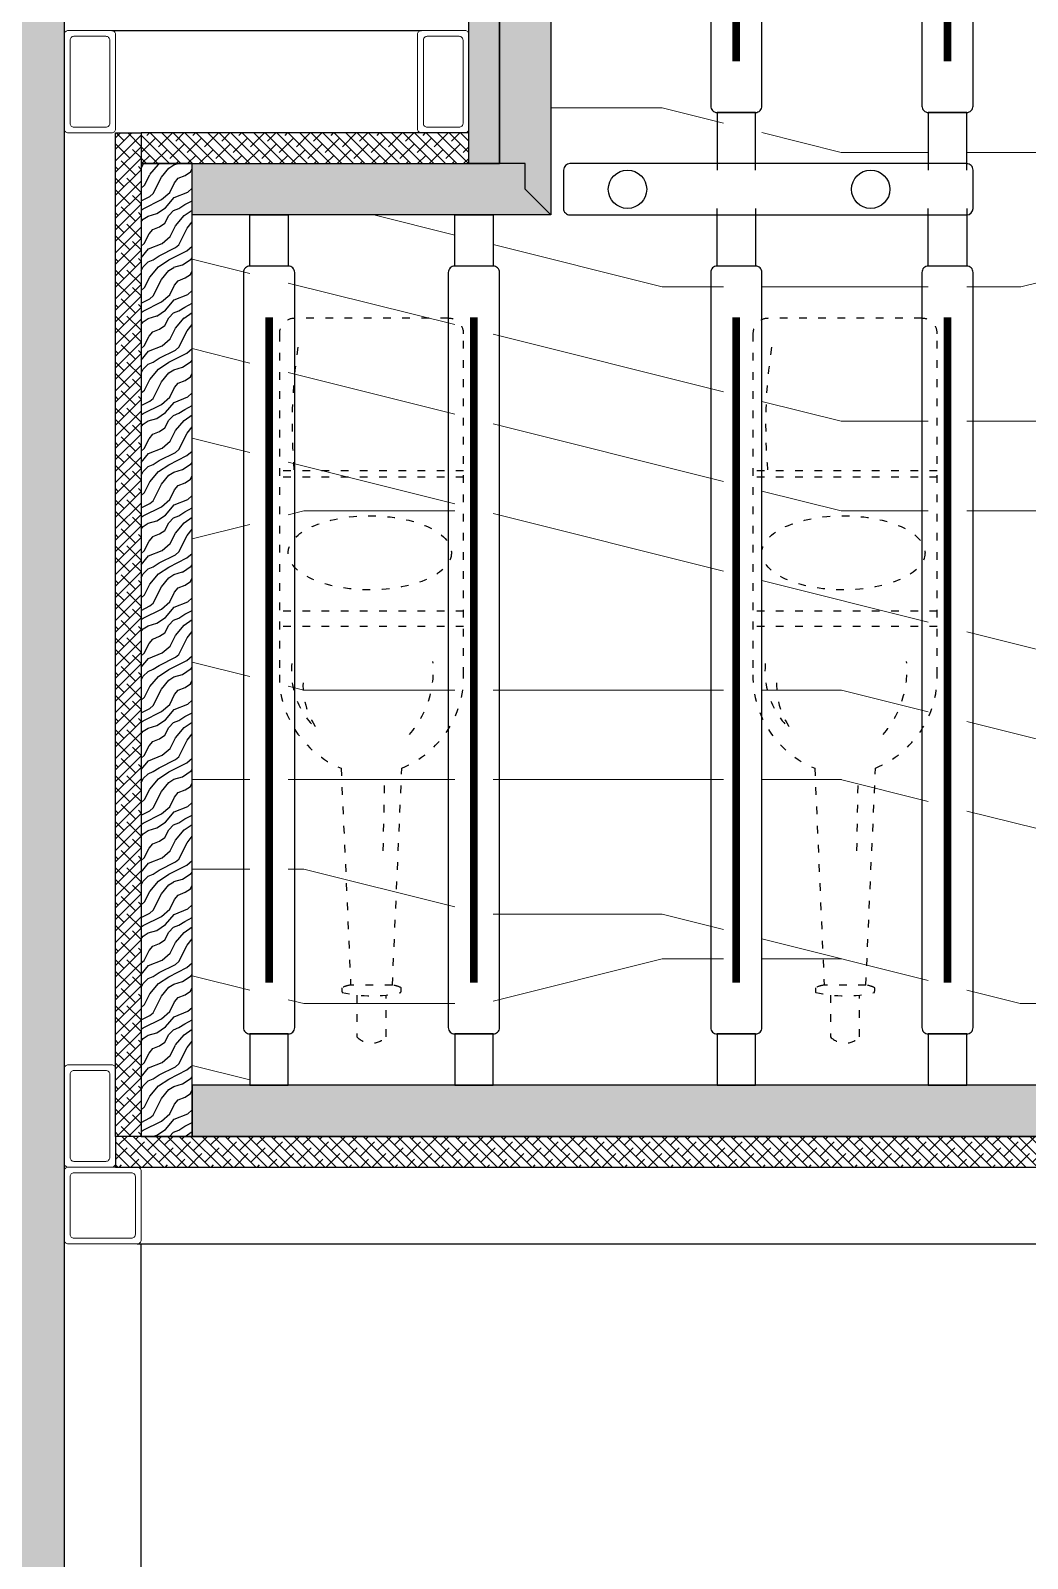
# Model space of a CAD drawing. Header units: millimetres. Extents: x 64682 to 95728, y -1640 to 17847.
# Drawn here: x 80255 to 80645, y 11792 to 12389 of the extents above; entities that cross this region are included whole.
import ezdxf

# ---------------------------------------------------------------- set-up
doc = ezdxf.new("R2010")
doc.units = ezdxf.units.MM
for name, pattern in [('_ACM-G-HIDDEN', [4.7625, 3.175, -1.5875]), ('ACAD_ISO03W100', [30, 12, -18]), ('D04-03 - PANTRY CABINET DETAIL 1$0$ACM-G-CENTER2', [28.575, 19.05, -3.175, 3.175, -3.175])]:
    doc.linetypes.add(name, pattern=pattern)
for name, color, linetype, lineweight in [('_ACM-A-DETL-PATT', 8, 'Continuous', 0), ('_ACM-A-DETL-THIN', 2, 'Continuous', 9), ('_ACM-A-ELVE-HACH', 251, 'Continuous', 9), ('_ACM-A-ELVE-HIDD', 1, '_ACM-G-HIDDEN', 13)]:
    doc.layers.add(name, color=color, linetype=linetype, lineweight=lineweight)
for name, color, linetype in [('I-DETL-LW01', 1, 'Continuous'), ('I-DETL-LW02', 2, 'Continuous'), ('I-DETL-LW251', 251, 'Continuous'), ('PE-尺寸标注', 44, 'Continuous'), ('WALL TYPE$0$I-SECT-LW03', 3, 'Continuous')]:
    doc.layers.add(name, color=color, linetype=linetype)
pattern_1 = [(333.43495, (-72321.426, -13549.907), (-1e-09, -20), [4.6213684, -17.7393114]), (310.601295, (-72304.132, -13536.75), (2e-08, -20), [4.158067, -88.037378]), (310.601295, (-72284.132, -13546.75), (2e-08, -20), [4.158067, -88.037378]), (310.601295, (-72264.132, -13556.75), (-1e-08, -20), [4.158067, -88.037378]), (333.43495, (-72324.221, -13539.76), (-1e-09, -20), [4.237008, -18.123672]), (320.19443, (-72320.431, -13541.655), (8e-10, -20), [2.24049, -75.862006]), (320.19443, (-72300.431, -13551.655), (8e-10, -20), [2.24049, -75.862006]), (320.19443, (-72280.431, -13561.655), (8e-10, -20), [2.24049, -75.862006]), (291.80141, (-72318.71, -13543.089), (-3e-08, -20), [2.868712, -50.982936]), (303.690068, (-72317.645, -13545.753), (-1e-08, -20), [2.521813, -33.5337]), (333.43495, (-72316.246, -13547.851), (-8e-09, -20), [3.3552885, -19.005391]), (315, (-72313.245, -13549.351), (-8e-15, -20), [2.717818, -53.850724]), (315, (-72293.245, -13559.351), (-8e-15, -20), [2.717818, -53.850724]), (291.80141, (-72311.323, -13551.273), (-3e-08, -20), [2.19237, -51.659278]), (333.43495, (-72324.683, -13533.279), (-8e-09, -20), [7.1896, -15.17108]), (320.19443, (-72318.253, -13536.494), (8e-10, -20), [4.573562, -73.528935]), (320.19443, (-72298.253, -13546.494), (8e-10, -20), [4.573562, -73.528935]), (320.19443, (-72278.253, -13556.494), (8e-10, -20), [4.573562, -73.528935]), (303.690068, (-72314.739, -13539.422), (-1e-08, -20), [2.2405595, -33.8149534]), (285.945396, (-72313.496, -13541.2864), (-1.45e-06, -20), [3.5624845, -69.2386145]), (303.690068, (-72312.518, -13544.712), (-1e-08, -20), [4.0929665, -31.962546]), (320.19443, (-72310.247, -13548.117), (8e-10, -20), [5.197338, -72.905159]), (320.19443, (-72290.247, -13558.117), (8e-10, -20), [5.197338, -72.905159]), (320.19443, (-72270.247, -13568.117), (-3e-09, -20), [5.197338, -72.905159]), (291.80141, (-72306.2545, -13551.4446), (-3e-08, -20), [5.7145015, -48.137147]), (320.19443, (-72317.293, -13531.974), (8e-10, -20), [5.214067, -72.88843]), (320.19443, (-72297.293, -13541.974), (8e-10, -20), [5.214067, -72.88843]), (320.19443, (-72277.293, -13551.974), (8e-10, -20), [5.214067, -72.88843]), (303.690068, (-72313.287, -13535.312), (-1e-08, -20), [4.838075, -31.217438]), (296.565051, (-72310.603, -13539.338), (1e-09, -20), [7.98596, -81.456759]), (296.565051, (-72290.603, -13549.338), (1e-09, -20), [7.98596, -81.456759]), (310.601295, (-72307.032, -13546.48), (2e-08, -20), [4.319301, -87.876143]), (310.601295, (-72287.032, -13556.48), (2e-08, -20), [4.319301, -87.876143]), (310.601295, (-72267.032, -13566.48), (2e-08, -20), [4.319301, -87.876143]), (303.690068, (-72310.509, -13533.309), (-1e-08, -20), [2.7357916, -33.319722]), (296.565051, (-72308.991, -13535.585), (8e-09, -20), [7.158076, -82.284643]), (296.565051, (-72288.991, -13545.585), (-8e-08, -20), [7.158076, -82.284643]), (310.601295, (-72305.79, -13541.988), (2e-08, -20), [1.700823, -90.494622]), (310.601295, (-72285.79, -13551.988), (2e-08, -20), [1.700823, -90.494622]), (310.601295, (-72265.79, -13561.988), (2e-08, -20), [1.700823, -90.494622])]

# ---------------------------------------------------------------- blocks, each defined once
blk = doc.blocks.new('A$C4abdce61')
at = {"layer": '_ACM-A-DETL-PATT'}
for points in [[(1.5, 0), (28.5, 0, 0.414214), (30, 1.5), (30, 28.5, 0.414214), (28.5, 30), (1.5, 30, 0.414214), (0, 28.5), (0, 1.5, 0.414214)], [(3.75, 2.25), (26.25, 2.25, 0.414214), (27.75, 3.75), (27.75, 26.25, 0.414214), (26.25, 27.75), (3.75, 27.75, 0.414214), (2.25, 26.25), (2.25, 3.75, 0.414214)]]:
    blk.add_lwpolyline(points, format="xyb", close=True, dxfattribs=at)
blk = doc.blocks.new('K_20')
at = {"layer": '_ACM-A-DETL-PATT'}
for points in [[(-18.5, -20), (18.5, -20, 0.414214), (20, -18.5), (20, -1.5, 0.414214), (18.5, 0), (-18.5, 0, 0.414214), (-20, -1.5), (-20, -18.5, 0.414214)], [(-16.25, -17.75), (16.25, -17.75, 0.414214), (17.75, -16.25), (17.75, -3.75, 0.414214), (16.25, -2.25), (-16.25, -2.25, 0.414214), (-17.75, -3.75), (-17.75, -16.25, 0.414214)]]:
    blk.add_lwpolyline(points, format="xyb", close=True, dxfattribs=at)
blk = doc.blocks.new('K_35')
at = {"color": 8, "linetype": 'ACAD_ISO03W100', "lineweight": -2, "ltscale": 0.25}
blk.add_lwpolyline([(-175.72, -11.86, 0.307785), (-139.33, -36), (-6, -36, 0.414214), (0, -30), (0, 30, 0.414214), (-6, 36), (-139.33, 36, 0.307785), (-175.72, 11.86), (-260.47, 8.15, 0.080951), (-261.53, 11.61, 0.050461), (-263.36, 11.48, 0.114655), (-263.36, -11.48, 0.050461), (-261.53, -11.61, 0.080951), (-260.47, -8.15)], format="xyb", close=True, dxfattribs=at)
for points in [[(-120.41, -36), (-120.41, 36)], [(-114.34, -36), (-114.34, 36)], [(-62.01, -36), (-62.01, 36)], [(-59.61, -36), (-59.61, 36)], [(-260.47, -8.15), (-260.47, 8.15)], [(-207.99, -4.6), (-178.04, -5.18)]]:
    blk.add_lwpolyline(points, dxfattribs=at)
for points in [[(-134.86, 31.17, 0.237959), (-161.25, 20.72, -0.17098), (-142.34, 26.76)], [(-11.28, 28.72, 0.059681), (-59.61, 30.26)], [(-264.36, 5.69), (-280.74, 5.69, 0.420258), (-280.74, -5.69), (-264.36, -5.69)], [(-162.52, -14.9, 0.201828), (-134.02, -24.02)]]:
    blk.add_lwpolyline(points, format="xyb", dxfattribs=at)
blk.add_ellipse((-91.62, 0.67), major_axis=(0, -31.89), ratio=0.453704, dxfattribs=at)
blk = doc.blocks.new('K_1222095899')
for points in [[(-2277.5, 0), (-2572.5, 0, 0.414214), (-2575, -2.5), (-2575, -17.5, 0.414214), (-2572.5, -20), (-2277.5, -20, 0.414214), (-2275, -17.5), (-2275, -2.5, 0.414214)], [(-1497.5, 0), (-2212.5, 0, 0.414214), (-2215, -2.5), (-2215, -17.5, 0.414214), (-2212.5, -20), (-1497.5, -20, 0.414214), (-1495, -17.5), (-1495, -2.5, 0.414214)]]:
    blk.add_lwpolyline(points, format="xyb", close=True)
blk.add_lwpolyline([(-2575, -2.5), (-2595, -2.5), (-2595, -17.5), (-2575, -17.5)], close=True)
for points in [[(-2252.5, -17.5), (-2275, -17.5), (-2275, -2.5), (-2252.5, -2.5)], [(-2237.5, -17.5), (-2215, -17.5), (-2215, -2.5), (-2237.5, -2.5)]]:
    blk.add_lwpolyline(points)
at = {"layer": '_ACM-A-ELVE-HIDD', "linetype": 'D04-03 - PANTRY CABINET DETAIL 1$0$ACM-G-CENTER2', "ltscale": 3.8, "const_width": 3}
for points in [[(-2555, -10), (-2295, -10)], [(-2195, -10), (-1515, -10)]]:
    blk.add_lwpolyline(points, dxfattribs=at)
blk = doc.blocks.new('K_1222100399')
blk.add_lwpolyline([(-10, -2.5), (-10, -157.5, 0.414211), (-7.5, -160), (7.5, -160, 0.414216), (10, -157.5), (10, -2.5, 0.414211), (7.5, 0), (-7.5, 0, 0.414216)], format="xyb", close=True)
for centre in [(0, -25), (0, -120)]:
    blk.add_circle(centre, 7.5)
blk = doc.blocks.new('K_1222095649')
for points in [[(20, 7.5), (0, 7.5), (0, -7.5), (20, -7.5)], [(320, 7.5), (340, 7.5), (340, -7.5), (320, -7.5)]]:
    blk.add_lwpolyline(points, close=True)
blk.add_lwpolyline([(317.5, 10), (22.5, 10, 0.414214), (20, 7.5), (20, -7.5, 0.414214), (22.5, -10), (317.5, -10, 0.414214), (320, -7.5), (320, 7.5, 0.414214)], format="xyb", close=True)
at = {"layer": '_ACM-A-ELVE-HIDD', "linetype": 'D04-03 - PANTRY CABINET DETAIL 1$0$ACM-G-CENTER2', "ltscale": 3.8, "const_width": 3}
blk.add_lwpolyline([(40, 0), (300, 0)], dxfattribs=at)
blk = doc.blocks.new('K_1222095899S')
blk.add_blockref('K_1222095649', (-2595, -10))
blk = doc.blocks.new('K_1222101499')
h = blk.add_hatch()
h.set_pattern_fill('0-钢筋混凝土001-DOM', color=251, scale=15, pattern_type=2)
h.set_pattern_definition([(45, (-3600, 260), (-53.033, 53.033), []), (50, (-3600, 260), (107.589, -9.4128), [11.25, -123.75]), (355, (-3600, 260), (-20.8127, 112.8288), [9, -99]), (100.4514, (-3591.03, 259.22), (86.7764, 103.416), [9.561, -105.1713]), (46.1842, (-3600, 290), (160.0862, -24.828), [16.875, -185.625]), (96.6356, (-3586.66, 287.93), (140.1994, 146.1177), [14.3415, -157.757]), (351.1842, (-3600, 290), (140.1993, 146.118), [13.5, -148.5]), (21, (-3585, 282.5), (89.536, -60.3928), [11.25, -123.75]), (326, (-3585, 282.5), (36.4973, 108.7725), [9, -99]), (71.4514, (-3577.54, 277.47), (126.0334, 48.3796), [9.561, -105.1713]), (37.5, (-3600, 260), (1.82398, 49.93408), [0.75, -97.8, 0.75, -100.5, 0.75, -99.375]), (7.5, (-3600, 260), (39.46043, 59.16176), [0.75, -57.3, 0.75, -95.55, 0.75, -37.875]), (327.5, (-3633.45, 260), (80.07337, -3.38323), [0.75, -37.5, 0.75, -117, 0.75, -155.25]), (317.5, (-3648.45, 260), (87.4779, 15.01575), [0.75, -48.75, 0.75, -77.7, 0.75, -110.25])])
h.paths.add_polyline_path([(1580, -340), (-3350, -340), (-3350, -2430), (-2900, -2430), (-2900, -880), (1580, -880)])
at = {"layer": '_ACM-A-ELVE-HACH'}
h = blk.add_hatch(dxfattribs=at)
h.set_pattern_fill('木纹', color=251, scale=34.3137, angle=90, pattern_type=2)
h.set_pattern_definition([(90, (-88231.5, -21141.7), (-699.9995, 4e-14), [140, -209.9998, 70, -279.9998]), (90, (-88249, -20651.7), (-699.9995, 4e-14), [140, -559.9996]), (90, (-88284, -20721.7), (-699.9995, 4e-14), [70, -629.9995]), (90, (-88301.5, -21106.7), (-699.9995, 4e-14), [35, -489.9996, 35, -140]), (90, (-88336.5, -20861.7), (-699.9995, 4e-14), [140, -209.9998, 35, -314.9998]), (90, (-88354, -21036.7), (-699.9995, 4e-14), [105, -594.9996]), (90, (-88371.5, -20861.7), (-699.9995, 4e-14), [210, -489.9996]), (90, (-88389, -21071.7), (-699.9995, 4e-14), [140, -559.9996]), (90, (-88406.5, -20791.7), (-699.9995, 4e-14), [350, -350]), (90, (-88441.5, -21001.7), (-699.9995, 4e-14), [70, -209.9998, 140, -279.9998]), (90, (-88459, -20511.7), (-699.9995, 4e-14), [140, -559.9996]), (90, (-88476.5, -20651.7), (-699.9995, 4e-14), [70, -629.9995]), (90, (-88494, -20791.7), (-699.9995, 4e-14), [70, -629.9995]), (90, (-88511.5, -21141.7), (-699.9995, 4e-14), [140, -559.9996]), (90, (-88529, -20791.7), (-699.9995, 4e-14), [140, -559.9996]), (90, (-88564, -20791.7), (-699.9995, 4e-14), [140, -140, 140, -279.9998]), (90, (-88599, -20931.7), (-699.9995, 4e-14), [70, -349.9997, 140, -140]), (90, (-88616.5, -20791.7), (-699.9995, 4e-14), [210, -489.9996]), (90, (-88651.5, -20791.7), (-699.9995, 4e-14), [140, -559.9996]), (90, (-88669, -21071.7), (-699.9995, 4e-14), [209.9998, -279.9998, 70, -140]), (90, (-88704, -21071.7), (-699.9995, 4e-14), [349.9997, -349.9997]), (90, (-88721.5, -20651.7), (-699.9995, 4e-14), [70, -629.9995]), (90, (-88739, -20861.7), (-699.9995, 4e-14), [140, -559.9996]), (90, (-88756.5, -21001.7), (-699.9995, 4e-14), [70, -279.9998, 70, -279.9998]), (90, (-88774, -21071.7), (-699.9995, 4e-14), [70, -209.9998, 140, -279.9998]), (90, (-88791.5, -20931.7), (-699.9995, 4e-14), [70, -349.9997, 70, -209.9998]), (90, (-88809, -20791.7), (-699.9995, 4e-14), [210, -489.9996]), (90, (-88844, -21071.7), (-699.9995, 4e-14), [140, -559.9996]), (90, (-88861.5, -20721.7), (-699.9995, 4e-14), [70, -629.9995]), (90, (-88879, -20581.7), (-699.9995, 4e-14), [70, -629.9995]), (104.03624, (-88283.98, -20651.69), (-2e-06, 699.99948), [72.1, -2814.0717]), (104.03624, (-88441.48, -20581.69), (-2e-06, 699.99948), [72.1, -2814.0717]), (104.03624, (-88861.48, -20651.69), (-2e-06, 699.99948), [72.1, -2814.0717]), (104.03624, (-88598.98, -20861.69), (-2e-06, 699.99948), [72.1, -2814.0717]), (104.03624, (-88703.98, -20721.69), (-2e-06, 699.99948), [72.1, -2814.0717]), (104.03624, (-88651.48, -20651.69), (-2e-06, 699.99948), [72.1, -2814.0717]), (104.03624, (-88773.98, -21001.69), (-2e-06, 699.99948), [72.1, -2814.0717]), (104.03624, (-88738.98, -20721.69), (-2e-06, 699.99948), [72.1, -2814.0717]), (104.03624, (-88476.48, -20581.69), (-2e-06, 699.99948), [144.2, -2741.972]), (104.03624, (-88528.98, -20651.69), (-2e-06, 699.99948), [144.2, -2741.972]), (104.03624, (-88563.98, -20651.69), (-2e-06, 699.99948), [144.2, -2741.972]), (255.96376, (-88336.49, -20861.69), (0.00013, -699.9996), [72.1, -144.2, 72.1, -2597.7718]), (255.96376, (-88441.48, -21001.69), (-3e-08, -699.99948), [72.1, -2814.0717]), (255.96376, (-88756.48, -21001.69), (-3e-08, -699.99948), [144.2, -2741.972]), (284.03624, (-88248.98, -20651.69), (2e-06, -699.99948), [72.1, -2814.0717]), (75.96376, (-88248.98, -20511.69), (3e-08, 699.99948), [72.1, -2814.0717]), (75.96376, (-88493.98, -20721.69), (3e-08, 699.99948), [72.1, -2814.0717]), (75.96376, (-88616.48, -20581.69), (3e-08, 699.99948), [72.1, -2814.0717]), (75.96376, (-88668.98, -20861.69), (3e-08, 699.99948), [72.1, -2814.0717]), (75.96376, (-88756.48, -20931.69), (3e-08, 699.99948), [72.1, -2814.0717]), (75.96376, (-88791.48, -20861.69), (3e-08, 699.99948), [72.1, -2814.0717]), (75.96376, (-88668.98, -20861.69), (3e-08, 699.99948), [72.1, -2814.0717]), (75.96376, (-88773.98, -20651.69), (3e-08, 699.99948), [288.4, -2597.772]), (75.96376, (-88301.48, -21071.69), (3e-08, 699.99948), [288.4, -2597.772]), (75.96376, (-88353.98, -21001.69), (3e-08, 699.99948), [288.4, -2597.772]), (75.96376, (-88388.99, -20931.69), (-0.00013, 699.9996), [72.1, -144.2, 144.2, -2525.672]), (75.96376, (-88441.48, -20931.69), (-0.00013, 699.9996), [144.2, -144.2, 144.2, -2453.572]), (75.96376, (-88511.48, -21001.69), (3e-08, 699.99948), [288.4, -2597.772]), (75.96376, (-88563.98, -21071.69), (3e-08, 699.99948), [288.4, -2597.772]), (75.96376, (-88598.98, -21071.69), (3e-08, 699.99948), [288.4, -2597.772]), (75.96376, (-88808.98, -20581.69), (3e-08, 699.99948), [72.1, -2814.0717]), (75.96377, (-88878.98, -20511.69), (-0.00013, 699.99948), [144.2, -2741.972]), (75.96377, (-88843.98, -20931.69), (-0.00013, 699.99948), [144.2, -2741.972]), (75.96376, (-88231.49, -21001.69), (-1e-05, 699.99948), [288.4, -2597.772]), (75.96376, (-88721.48, -20581.69), (-1e-05, 699.99948), [216.3, -2669.872]), (75.96376, (-88668.98, -20511.69), (-1e-05, 699.99948), [432.5997, -2453.572])])
h.paths.add_polyline_path([(2330, -1145, -1), (2325, -1145, -1)], flags=16)
h.paths.add_polyline_path([(2670, -1232.5), (-2520, -1232.5), (-2520, -1380.11), (2670, -1380.11), (2670, -1380.11)])
h.paths.add_polyline_path([(-2520, -1217.5), (2670, -1217.5), (2670, -1152.5), (-2520, -1152.5)])
h.paths.add_polyline_path([(-2520, -952.5), (-2180, -952.5), (-2180, -930), (-2520, -930)])
h.paths.add_polyline_path([(-2180, -967.5), (-2520, -967.5), (-2520, -1032.5), (-2180, -1032.5)])
h.paths.add_polyline_path([(1530, -967.5), (-1380, -967.5), (-1380, -1032.5), (1530, -1032.5)])
h.paths.add_polyline_path([(-1380, -952.5), (1530, -952.5), (1530, -930), (-1380, -930)])
h.paths.add_polyline_path([(2670, -1047.5), (2330, -1047.5), (2330, -1070), (2330, -1070), (1530, -1070), (1530, -1047.5), (-1380, -1047.5), (-1380, -1070), (-2180, -1070), (-2180, -1047.5), (-2520, -1047.5), (-2520, -1137.5), (2670, -1137.5)])
h.paths.add_polyline_path([(2330, -952.5), (2670, -952.5), (2670, -930), (2330, -930)])
h.paths.add_polyline_path([(2670, -967.5), (2330, -967.5), (2330, -1032.5), (2670, -1032.5)])
at = {"layer": 'I-DETL-LW251'}
h = blk.add_hatch(dxfattribs=at)
h.set_pattern_fill('ANSI38', color=251, angle=-180)
h.set_pattern_definition([(225, (33721.8452, 10141.3865), (2.24506403, -2.24506403), []), (315, (33721.8452, 10141.3865), (6.7351921, -2.24506403), [7.9375, -4.7625])])
h.paths.add_polyline_path([(-2540, -900), (-2552, -900), (-2552, -1356.11), (-2540, -1356.11)])
h = blk.add_hatch(dxfattribs=at)
h.set_pattern_fill('ANSI38', color=251, angle=-90)
h.set_pattern_definition([(315, (-13427.3864, 35355.846), (2.24506403, 2.24506403), []), (45, (-13427.3864, 35355.846), (2.24506403, 6.7351921), [7.9375, -4.7625])])
h.paths.add_polyline_path([(-2148, -900), (-2148, -910), (-2540, -910), (-2540, -900)])
h = blk.add_hatch(dxfattribs=at)
h.set_pattern_fill('ANSI38', color=251)
h.set_pattern_definition([(45, (-34711.8452, -11257.2726), (-2.24506403, 2.24506403), []), (135, (-34711.8452, -11257.2726), (-6.7351921, 2.24506403), [7.9375, -4.7625])])
h.paths.add_polyline_path([(-2160, -1038), (-2148, -1038), (-2148, -910), (-2160, -910)])
h = blk.add_hatch(dxfattribs=at)
h.set_pattern_fill('ANSI38', color=251, angle=-90)
h.set_pattern_definition([(315, (-8669.2726, 35223.8468), (2.24506403, 2.24506403), []), (45, (-8669.2726, 35223.8468), (2.24506403, 6.7351921), [7.9375, -4.7625])])
h.paths.add_polyline_path([(-1400, -1038), (-1400, -1050), (-2160, -1050), (-2160, -1038)])
at = {"layer": 'PE-尺寸标注'}
h = blk.add_hatch(dxfattribs=at)
h.set_pattern_fill('木纹面1', color=251, scale=5, angle=-90, style=0, pattern_type=2)
h.set_pattern_definition([(333.43495, (-72011.427, -13349.907), (-1e-09, -20), [4.6213684, -17.7393114]), (310.601295, (-71994.133, -13336.75), (2e-08, -20), [4.158067, -88.037378]), (310.601295, (-71974.133, -13346.75), (2e-08, -20), [4.158067, -88.037378]), (310.601295, (-71954.133, -13356.75), (-1e-08, -20), [4.158067, -88.037378]), (333.43495, (-72014.222, -13339.76), (-1e-09, -20), [4.237008, -18.123672]), (320.19443, (-72010.432, -13341.655), (8e-10, -20), [2.24049, -75.862006]), (320.19443, (-71990.432, -13351.655), (8e-10, -20), [2.24049, -75.862006]), (320.19443, (-71970.432, -13361.655), (8e-10, -20), [2.24049, -75.862006]), (291.80141, (-72008.711, -13343.089), (-3e-08, -20), [2.868712, -50.982936]), (303.690068, (-72007.645, -13345.753), (-1e-08, -20), [2.521813, -33.5337]), (333.43495, (-72006.247, -13347.851), (-8e-09, -20), [3.3552885, -19.005391]), (315, (-72003.246, -13349.351), (-8e-15, -20), [2.717818, -53.850724]), (315, (-71983.246, -13359.351), (-8e-15, -20), [2.717818, -53.850724]), (291.80141, (-72001.324, -13351.273), (-3e-08, -20), [2.19237, -51.659278]), (333.43495, (-72014.684, -13333.279), (-8e-09, -20), [7.1896, -15.17108]), (320.19443, (-72008.253, -13336.494), (8e-10, -20), [4.573562, -73.528935]), (320.19443, (-71988.253, -13346.494), (8e-10, -20), [4.573562, -73.528935]), (320.19443, (-71968.253, -13356.494), (8e-10, -20), [4.573562, -73.528935]), (303.690068, (-72004.74, -13339.422), (-1e-08, -20), [2.2405595, -33.8149534]), (285.945396, (-72003.497, -13341.2864), (-1.45e-06, -20), [3.5624845, -69.2386145]), (303.690068, (-72002.518, -13344.712), (-1e-08, -20), [4.0929665, -31.962546]), (320.19443, (-72000.248, -13348.117), (8e-10, -20), [5.197338, -72.905159]), (320.19443, (-71980.248, -13358.117), (8e-10, -20), [5.197338, -72.905159]), (320.19443, (-71960.248, -13368.117), (-3e-09, -20), [5.197338, -72.905159]), (291.80141, (-71996.255, -13351.4446), (-3e-08, -20), [5.7145015, -48.137147]), (320.19443, (-72007.293, -13331.974), (8e-10, -20), [5.214067, -72.88843]), (320.19443, (-71987.293, -13341.974), (8e-10, -20), [5.214067, -72.88843]), (320.19443, (-71967.293, -13351.974), (8e-10, -20), [5.214067, -72.88843]), (303.690068, (-72003.288, -13335.312), (-1e-08, -20), [4.838075, -31.217438]), (296.565051, (-72000.604, -13339.338), (1e-09, -20), [7.98596, -81.456759]), (296.565051, (-71980.604, -13349.338), (1e-09, -20), [7.98596, -81.456759]), (310.601295, (-71997.033, -13346.48), (2e-08, -20), [4.319301, -87.876143]), (310.601295, (-71977.033, -13356.48), (2e-08, -20), [4.319301, -87.876143]), (310.601295, (-71957.033, -13366.48), (2e-08, -20), [4.319301, -87.876143]), (303.690068, (-72000.51, -13333.309), (-1e-08, -20), [2.7357916, -33.319722]), (296.565051, (-71998.992, -13335.585), (8e-09, -20), [7.158076, -82.284643]), (296.565051, (-71978.992, -13345.585), (-8e-08, -20), [7.158076, -82.284643]), (310.601295, (-71995.791, -13341.988), (2e-08, -20), [1.700823, -90.494622]), (310.601295, (-71975.791, -13351.988), (2e-08, -20), [1.700823, -90.494622]), (310.601295, (-71955.791, -13361.988), (2e-08, -20), [1.700823, -90.494622])])
h.paths.add_polyline_path([(-2540, -930), (-2160, -930), (-2160, -910), (-2540, -910)])
h = blk.add_hatch(dxfattribs=at)
h.set_pattern_fill('木纹面1', color=251, scale=5, angle=-90, style=0, pattern_type=2)
h.set_pattern_definition(pattern_1)
edge = h.paths.add_edge_path()
edge.add_line((-2520, -930), (-2540, -930))
edge.add_line((-2540, -930), (-2540, -1380.11))
edge.add_line((-2540, -1380.11), (-2535, -1380.11))
edge.add_line((-2535, -1380.11), (-2535, -1370.11))
edge.add_line((-2535, -1370.11), (-2530, -1370.11))
edge.add_line((-2530, -1370.11), (-2530, -1380))
edge.add_line((-2530, -1380), (-2520, -1380))
edge.add_line((-2520, -1380), (-2520, -930))
h = blk.add_hatch(dxfattribs=at)
h.set_pattern_fill('木纹面1', color=251, scale=5, angle=-90, style=0, pattern_type=2)
h.set_pattern_definition(pattern_1)
h.paths.add_polyline_path([(-1400, -930), (-1380, -930), (-1380, -1070), (-2180, -1070), (-2180, -930), (-2160, -930), (-2160, -1050), (-1400, -1050)])
at = {"layer": 'I-DETL-LW01'}
for p, q in [((-2108, -898.5), (-2108, -1019.5)), ((-2870, -910), (-2582, -910)), ((-2582, -908.5), (-2582, -1327.61))]:
    blk.add_line(p, q, dxfattribs=at)
for points in [[(-2540, -900), (-2552, -900), (-2552, -1356.11), (-2540, -1356.11)], [(-2148, -900), (-2148, -910), (-2540, -910), (-2540, -900)], [(-2160, -1038), (-2148, -1038), (-2148, -910), (-2160, -910)], [(-1400, -1038), (-1400, -1050), (-2160, -1050), (-2160, -1038)]]:
    blk.add_lwpolyline(points, close=True, dxfattribs=at)
blk.add_lwpolyline([(-2180, -1070), (-2170, -1060), (-2160, -1060), (-2160, -1050)], dxfattribs=at)
at = {"layer": 'I-DETL-LW02'}
for points in [[(-2540, -930), (-2160, -930), (-2160, -910), (-2540, -910)], [(-1400, -930), (-1380, -930), (-1380, -1070), (-2180, -1070), (-2180, -930), (-2160, -930), (-2160, -1050), (-1400, -1050)]]:
    blk.add_lwpolyline(points, close=True, dxfattribs=at)
blk.add_lwpolyline([(-2520, -930), (-2540, -930), (-2540, -1380.11), (-2535, -1380.11), (-2535, -1370.11), (-2530, -1370.11), (-2530, -1380), (-2520, -1380), (-2520, -930)], dxfattribs=at)
at = {"layer": 'WALL TYPE$0$I-SECT-LW03'}
blk.add_line((1580, -880), (-2900, -880), dxfattribs=at)
for name, p in [('K_20', (-2532, -880)), ('K_20', (-2128, -880)), ('K_35', (-2220.42, -1000)), ('K_20', (-2128, -1018)), ('K_35', (-2220.42, -1185))]:
    blk.add_blockref(name, p)
at = {"layer": '_ACM-A-DETL-THIN', "ltscale": 2}
blk.add_blockref('A$C4abdce61', (-2582, -910), dxfattribs=at)
at = {"layer": 'I-DETL-LW02'}
for name, p in [('K_1222095899S', (75, -950)), ('K_1222095899S', (75, -1030)), ('K_1222100399', (-2170, -1075)), ('K_1222095899', (75, -1132.5)), ('K_1222095899', (75, -1215))]:
    blk.add_blockref(name, p, dxfattribs=at)

msp = doc.modelspace()

# ---------------------------------------------------------------- block references
at = {"rotation": 90}
msp.add_blockref('K_1222101499', (79388.57, 14497.02), dxfattribs=at)

doc.saveas('drawing.dxf')
